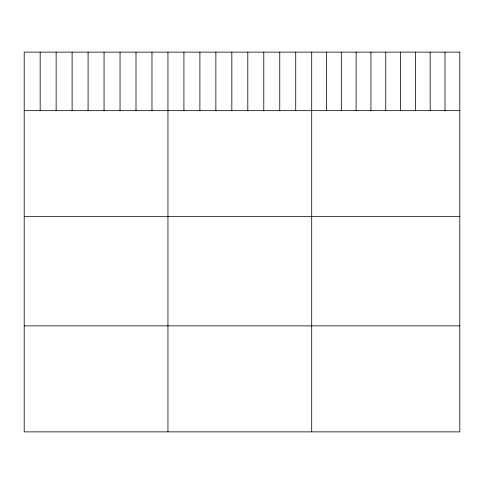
<?xml version="1.0" encoding="UTF-8"?>
<svg xmlns="http://www.w3.org/2000/svg" width="484" height="484" viewBox="0 0 484 484"><rect width="100%" height="100%" fill="white"/><g stroke="black" fill="none" stroke-linecap="round" stroke-linejoin="round"><path stroke-width="0.73" d="M24.2 110.661L459.8 110.661M24.2 216.663L459.8 216.663M24.2 325.877L459.8 325.877M444.99 52.127L444.99 110.661M430.179 52.127L430.179 110.661M415.369 52.127L415.369 110.661M400.558 52.127L400.558 110.661M385.748 52.127L385.748 110.661M370.938 52.127L370.938 110.661M356.127 52.127L356.127 110.661M341.317 52.127L341.317 110.661M326.506 52.127L326.506 110.661M311.696 52.127L311.696 431.873M295.724 52.127L295.724 110.661M279.752 52.127L279.752 110.661M263.78 52.127L263.78 110.661M247.808 52.127L247.808 110.661M231.836 52.127L231.836 110.661M215.864 52.127L215.864 110.661M199.892 52.127L199.892 110.661M183.92 52.127L183.92 110.661M167.948 52.127L167.948 431.873M151.976 52.127L151.976 110.661M136.004 52.127L136.004 110.661M120.032 52.127L120.032 110.661M104.06 52.127L104.06 110.661M88.088 52.127L88.088 110.661M72.116 52.127L72.116 110.661M56.144 52.127L56.144 110.661M40.172 52.127L40.172 110.661M459.8 52.127L24.2 52.127L24.2 431.873L459.8 431.873L459.8 52.127"/></g></svg>
